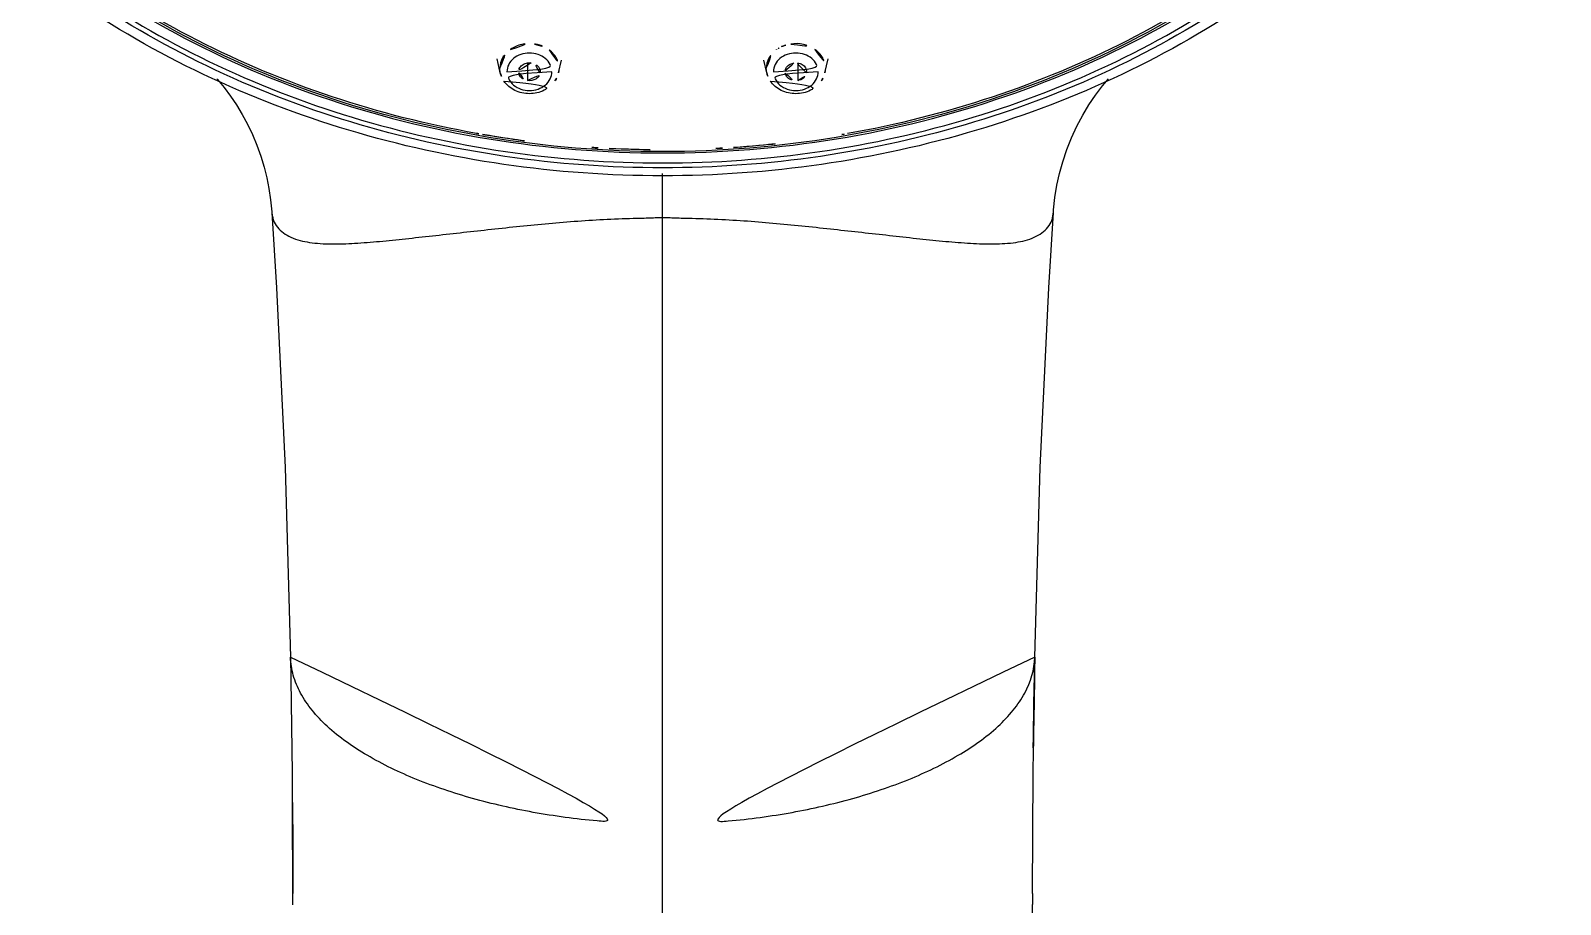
# Model space of a CAD drawing. Extents: x 16296660632 to 16296678186, y -37409619871 to -37409616409.
# Drawn here: x 16296676324.3 to 16296676388.1, y -37409616915.8 to -37409616879.3 of the extents above; entities that cross this region are included whole.
import ezdxf

# ---------------------------------------------------------------- set-up
doc = ezdxf.new("R2010")
doc.units = 0
doc.header["$LTSCALE"] = 10
doc.header["$MEASUREMENT"] = 0
doc.layers.get('0').update_dxf_attribs({"linetype": 'CONTINUOUS'})

msp = doc.modelspace()

# ---------------------------------------------------------------- linework, layer by layer
at = {"ltscale": 0.5}
for p, q in [((16296676343.92137, -37409616881.082024), (16296676343.79093, -37409616880.503563)), ((16296676345.04841, -37409616880.671227), (16296676345.056919, -37409616881.407181)), ((16296676346.34897, -37409616881.082024), (16296676346.46777, -37409616880.555229)), ((16296676355.034861, -37409616881.082024), (16296676354.9161, -37409616880.555382)), ((16296676356.335159, -37409616880.671219), (16296676356.326679, -37409616881.407219)), ((16296676357.46246, -37409616881.082024), (16296676357.59317, -37409616880.50235)), ((16296676343.92137, -37409616881.082024), (16296676343.900169, -37409616880.892311)), ((16296676346.37018, -37409616880.892311), (16296676346.34897, -37409616881.082024)), ((16296676355.034861, -37409616881.082024), (16296676355.013651, -37409616880.892311)), ((16296676357.48366, -37409616880.892311), (16296676357.46246, -37409616881.082024)), ((16296676350.691919, -37409616887.116943), (16296676350.691919, -37409616885.275108)), ((16296676334.387381, -37409616886.88192), (16296676334.389, -37409616886.910957)), ((16296676350.69191, -37409616912.40834), (16296676350.69191, -37409616887.116707)), ((16296676366.994869, -37409616886.910217), (16296676366.996469, -37409616886.881699)), ((16296676366.996059, -37409616886.880783), (16296676367.001909, -37409616886.798843)), ((16296676334.940189, -37409616897.544403), (16296676335.16828, -37409616905.449921)), ((16296676350.69191, -37409617002.493347), (16296676350.69191, -37409616912.408318)), ((16296676335.266279, -37409616915.779091), (16296676335.26646, -37409616915.304024)), ((16296676366.117371, -37409616915.302071), (16296676366.117531, -37409616915.762772))]:
    msp.add_line(p, q, dxfattribs=at)
for points in [[(16296676332.08956, -37409616881.328056), (16296676332.121241, -37409616881.363693), (16296676332.395201, -37409616881.698349), (16296676332.65967, -37409616882.051773), (16296676332.911449, -37409616882.422928), (16296676333.14926, -37409616882.813507), (16296676333.371731, -37409616883.225143), (16296676333.57773, -37409616883.657822), (16296676333.763849, -37409616884.105217), (16296676333.928379, -37409616884.563011), (16296676334.067341, -37409616885.018349), (16296676334.18022, -37409616885.464813), (16296676334.270149, -37409616885.910858), (16296676334.33942, -37409616886.373161), (16296676334.38777, -37409616886.880814)], [(16296676367.001909, -37409616886.798843), (16296676367.05682, -37409616886.276993), (16296676367.139071, -37409616885.772812), (16296676367.247061, -37409616885.281982), (16296676367.383381, -37409616884.789223), (16296676367.55311, -37409616884.282883), (16296676367.75001, -37409616883.786209), (16296676367.971609, -37409616883.305817), (16296676368.21398, -37409616882.849533), (16296676368.47492, -37409616882.418991), (16296676368.752769, -37409616882.011879), (16296676369.045839, -37409616881.626053), (16296676369.29575, -37409616881.327454)], [(16296676334.389, -37409616886.910957), (16296676334.583799, -37409616890.045776), (16296676334.940189, -37409616897.544403)], [(16296676366.215549, -37409616905.449944), (16296676366.44368, -37409616897.543159), (16296676366.800091, -37409616890.044601), (16296676366.994869, -37409616886.910217)], [(16296676335.168051, -37409616905.427467), (16296676335.240841, -37409616910.26992), (16296676335.26646, -37409616915.304024)], [(16296676366.117371, -37409616915.302071), (16296676366.142799, -37409616910.288727), (16296676366.21578, -37409616905.42746)], [(16296676368.373581, -37409617002.487137), (16296676367.717079, -37409616983.529266), (16296676367.1674, -37409616965.648277), (16296676366.726681, -37409616949.024971), (16296676366.3647, -37409616933.71521), (16296676366.134279, -37409616919.768913), (16296676366.116631, -37409616915.762604)]]:
    msp.add_lwpolyline(points, dxfattribs=at)
for centre, radius, start, end in [((16296676356.13727, -37409616881.081841), 1.191876, 125.30608574, 126.86220411), ((16296676356.16489, -37409616881.121902), 1.240529, 119.41433093, 125.27774204), ((16296676356.20056, -37409616881.185593), 1.313529, 112.0581414, 119.40523482), ((16296676350.58182, -37409616840.676773), 43.608783, 259.88966735, 260.23013377), ((16296676350.67016, -37409616840.101212), 44.190985, 260.24385927, 266.18921821), ((16296676350.727921, -37409616840.219383), 44.072143, 273.79052193, 279.72171596), ((16296676350.80044, -37409616840.667061), 43.618642, 279.72703384, 280.04400095), ((16296676350.68498, -37409616839.90995), 44.382809, 266.18649218, 267.12334024), ((16296676350.692011, -37409616839.743088), 44.549814, 267.12497742, 272.85707887), ((16296676350.698931, -37409616839.908501), 44.38426, 272.85882522, 273.80123711), ((16296675833.20842, -37409616915.337738), 502.05804, 0.00393419, 1.12874868), ((16296676863.697309, -37409616915.293541), 497.579943, 178.86644164, 180.00087426)]:
    msp.add_arc(centre, radius, start, end, dxfattribs=at)
for points, knots in [([(16296676313.24194, -37409616853.277657), (16296676313.24435, -37409616855.318176), (16296676313.74103, -37409616859.447807), (16296676315.92045, -37409616865.358871), (16296676319.439079, -37409616870.787323), (16296676325.80558, -37409616877.192719), (16296676336.31048, -37409616882.89595), (16296676345.852671, -37409616884.424713), (16296676350.691919, -37409616884.424713)], [0, 0, 0, 0, 0.113806667, 0.229468773, 0.348495803, 0.471769067, 0.730097622, 1, 1, 1, 1]), ([(16296676350.691919, -37409616884.424713), (16296676355.53116, -37409616884.424713), (16296676365.073351, -37409616882.89595), (16296676375.578251, -37409616877.192719), (16296676381.94475, -37409616870.787323), (16296676385.463381, -37409616865.358871), (16296676387.642811, -37409616859.447807), (16296676388.13949, -37409616855.318176), (16296676388.141899, -37409616853.277657)], [0, 0, 0, 0, 0.269902372, 0.52823093, 0.651504198, 0.770531231, 0.886193336, 1, 1, 1, 1]), ([(16296676387.991289, -37409616853.443382), (16296676387.977171, -37409616855.47551), (16296676387.46092, -37409616859.584801), (16296676385.266159, -37409616865.460159), (16296676381.748659, -37409616870.849602), (16296676377.05617, -37409616875.547348), (16296676371.375259, -37409616879.385468), (16296676364.92321, -37409616882.227928), (16296676357.94215, -37409616883.974648), (16296676350.6919, -37409616884.563873), (16296676343.44165, -37409616883.97464), (16296676336.46059, -37409616882.227913), (16296676330.008551, -37409616879.385452), (16296676324.32765, -37409616875.547333), (16296676319.63516, -37409616870.849586), (16296676316.11767, -37409616865.460152), (16296676313.92292, -37409616859.584793), (16296676313.40666, -37409616855.47551), (16296676313.39254, -37409616853.443382)], [0, 0, 0, 0, 0.056902678, 0.114722, 0.174187281, 0.23572481, 0.299427372, 0.365065973, 0.432148662, 0.500000175, 0.567851674, 0.634934326, 0.70057287, 0.764275364, 0.825812828, 0.885278051, 0.943097335, 1, 1, 1, 1]), ([(16296676342.926519, -37409616883.608368), (16296676340.88792, -37409616883.244858), (16296676336.893431, -37409616882.235611), (16296676331.25679, -37409616879.886711), (16296676326.170179, -37409616876.776314), (16296676321.78138, -37409616872.989769), (16296676318.218479, -37409616868.631554), (16296676315.589211, -37409616863.822937), (16296676313.976009, -37409616858.70504), (16296676313.612749, -37409616855.173752), (16296676313.612749, -37409616853.424057)], [0, 0, 0, 0, 0.136191565, 0.269852296, 0.400171052, 0.526672075, 0.649292752, 0.768430235, 0.884925007, 1, 1, 1, 1]), ([(16296676387.77108, -37409616853.424057), (16296676387.77108, -37409616855.175537), (16296676387.40708, -37409616858.710457), (16296676385.790661, -37409616863.833221), (16296676383.15626, -37409616868.645752), (16296676379.586611, -37409616873.006577), (16296676375.18985, -37409616876.794113), (16296676370.094561, -37409616879.903648), (16296676364.44912, -37409616882.249657), (16296676360.44898, -37409616883.255669), (16296676358.4077, -37409616883.617218)], [0, 0, 0, 0, 0.115065643, 0.231551059, 0.350683195, 0.473304915, 0.599812467, 0.730139966, 0.863807466, 1, 1, 1, 1]), ([(16296676375.138109, -37409616877.626404), (16296676373.42123, -37409616878.827713), (16296676369.73171, -37409616880.970772), (16296676361.659691, -37409616884.09301), (16296676350.69208, -37409616885.681221), (16296676339.72448, -37409616884.093086), (16296676331.65251, -37409616880.970947), (16296676327.963011, -37409616878.827957), (16296676326.246149, -37409616877.626709)], [0, 0, 0, 0, 0.121444455, 0.245973325, 0.500002408, 0.754030015, 0.878557254, 1, 1, 1, 1]), ([(16296676326.36408, -37409616877.44416), (16296676328.071341, -37409616878.64196), (16296676331.741421, -37409616880.778976), (16296676339.77404, -37409616883.89267), (16296676350.69169, -37409616885.476639), (16296676361.609329, -37409616883.892776), (16296676369.641911, -37409616880.779221), (16296676373.311979, -37409616878.642281), (16296676375.019239, -37409616877.444527)], [0, 0, 0, 0, 0.121432364, 0.245959212, 0.500002303, 0.754043975, 0.878569257, 1, 1, 1, 1]), ([(16296676375.343769, -37409616877.981247), (16296676373.603081, -37409616879.180771), (16296676369.871361, -37409616881.318787), (16296676361.72958, -37409616884.430847), (16296676350.691919, -37409616886.013344), (16296676339.654261, -37409616884.430847), (16296676331.51248, -37409616881.318787), (16296676327.78076, -37409616879.180779), (16296676326.04007, -37409616877.981262)], [0, 0, 0, 0, 0.121645181, 0.24619974, 0.500000106, 0.753800399, 0.878354866, 1, 1, 1, 1]), ([(16296676344.34133, -37409616880.104698), (16296676344.48254, -37409616880.00605), (16296676344.814671, -37409616879.865837), (16296676345.173349, -37409616879.853897), (16296676345.34963, -37409616879.879784)], [0, 0, 0, 0, 0.491569293, 1, 1, 1, 1]), ([(16296676345.34963, -37409616879.879784), (16296676345.40588, -37409616879.888031), (16296676345.622761, -37409616879.932838), (16296676345.82991, -37409616880.029533), (16296676345.96155, -37409616880.128242)], [0, 0, 0, 0, 0.25680866, 1, 1, 1, 1]), ([(16296676345.96155, -37409616880.128242), (16296676346.083969, -37409616880.220039), (16296676346.29096, -37409616880.447647), (16296676346.37018, -37409616880.748444), (16296676346.37018, -37409616880.892311)], [0, 0, 0, 0, 0.515382057, 1, 1, 1, 1]), ([(16296676356.034201, -37409616879.879784), (16296676356.21048, -37409616879.853897), (16296676356.56916, -37409616879.865837), (16296676356.901291, -37409616880.00605), (16296676357.0425, -37409616880.104698)], [0, 0, 0, 0, 0.508430719, 1, 1, 1, 1]), ([(16296676357.0425, -37409616880.104698), (16296676357.17371, -37409616880.196358), (16296676357.397091, -37409616880.4282), (16296676357.48366, -37409616880.742416), (16296676357.48366, -37409616880.892311)], [0, 0, 0, 0, 0.516378389, 1, 1, 1, 1]), ([(16296676343.900169, -37409616880.892311), (16296676343.900169, -37409616880.742416), (16296676343.98674, -37409616880.4282), (16296676344.210119, -37409616880.196358), (16296676344.34133, -37409616880.104698)], [0, 0, 0, 0, 0.483621602, 1, 1, 1, 1]), ([(16296676344.197929, -37409616881.038261), (16296676344.197929, -37409616880.935913), (16296676344.250469, -37409616880.722656), (16296676344.465, -37409616880.464531), (16296676344.775101, -37409616880.296494), (16296676345.13512, -37409616880.23835), (16296676345.495159, -37409616880.296463), (16296676345.805309, -37409616880.4645), (16296676346.01988, -37409616880.722641), (16296676346.072411, -37409616880.935913), (16296676346.072411, -37409616881.038261)], [0, 0, 0, 0, 0.114310105, 0.235124067, 0.364641692, 0.499979657, 0.635320228, 0.764859836, 0.885692229, 1, 1, 1, 1]), ([(16296676345.21332, -37409616880.669319), (16296676345.145229, -37409616880.65947), (16296676345.00655, -37409616880.665451), (16296676344.82373, -37409616880.749763), (16296676344.70005, -37409616880.896713), (16296676344.680479, -37409616881.021011), (16296676344.687759, -37409616881.078033)], [0, 0, 0, 0, 0.271401088, 0.53232204, 0.773216372, 1, 1, 1, 1]), ([(16296676345.581039, -37409616881.088753), (16296676345.58869, -37409616881.041817), (16296676345.581579, -37409616880.940979), (16296676345.476521, -37409616880.759682), (16296676345.31934, -37409616880.684883), (16296676345.21332, -37409616880.669319)], [0, 0, 0, 0, 0.232984684, 0.474928085, 1, 1, 1, 1]), ([(16296676355.013651, -37409616880.892311), (16296676355.013651, -37409616880.748444), (16296676355.092871, -37409616880.447647), (16296676355.29986, -37409616880.220039), (16296676355.422279, -37409616880.128242)], [0, 0, 0, 0, 0.484617934, 1, 1, 1, 1]), ([(16296676355.31142, -37409616881.038261), (16296676355.31142, -37409616880.935913), (16296676355.36396, -37409616880.722649), (16296676355.578501, -37409616880.464523), (16296676355.888611, -37409616880.296478), (16296676356.248619, -37409616880.23835), (16296676356.60865, -37409616880.296463), (16296676356.918791, -37409616880.464493), (16296676357.13335, -37409616880.722633), (16296676357.1859, -37409616880.935913), (16296676357.1859, -37409616881.038261)], [0, 0, 0, 0, 0.114312006, 0.235129985, 0.364650407, 0.499988885, 0.63532732, 0.764854047, 0.885682873, 1, 1, 1, 1]), ([(16296676356.170521, -37409616880.669319), (16296676356.064409, -37409616880.68512), (16296676355.907, -37409616880.759804), (16296676355.802059, -37409616880.941513), (16296676355.795139, -37409616881.042473), (16296676355.8029, -37409616881.089447)], [0, 0, 0, 0, 0.525050837, 0.766981603, 1, 1, 1, 1]), ([(16296676356.695921, -37409616881.079247), (16296676356.70343, -37409616881.022163), (16296676356.684259, -37409616880.897591), (16296676356.56068, -37409616880.750107), (16296676356.377649, -37409616880.665573), (16296676356.238701, -37409616880.659309), (16296676356.170521, -37409616880.669319)], [0, 0, 0, 0, 0.226773389, 0.467619572, 0.728544008, 1, 1, 1, 1]), ([(16296676344.070431, -37409616881.423592), (16296676344.18251, -37409616881.58918), (16296676344.514391, -37409616881.863403), (16296676345.136909, -37409616881.998108), (16296676345.759041, -37409616881.861938), (16296676346.09009, -37409616881.586884), (16296676346.201651, -37409616881.421043)], [0, 0, 0, 0, 0.244705046, 0.500077808, 0.755397943, 1, 1, 1, 1]), ([(16296676346.072411, -37409616881.038261), (16296676346.072411, -37409616881.14061), (16296676346.019871, -37409616881.353867), (16296676345.80533, -37409616881.612), (16296676345.49523, -37409616881.780037), (16296676345.13521, -37409616881.838173), (16296676344.775181, -37409616881.78006), (16296676344.46505, -37409616881.612022), (16296676344.250481, -37409616881.353889), (16296676344.197929, -37409616881.140617), (16296676344.197929, -37409616881.038261)], [0, 0, 0, 0, 0.114312006, 0.235129985, 0.364650407, 0.499988885, 0.63532732, 0.764854047, 0.885682873, 1, 1, 1, 1]), ([(16296676344.687759, -37409616881.078033), (16296676344.698151, -37409616881.159462), (16296676344.79501, -37409616881.324364), (16296676344.96623, -37409616881.393661), (16296676345.056919, -37409616881.407181)], [0, 0, 0, 0, 0.472380076, 1, 1, 1, 1]), ([(16296676345.056919, -37409616881.407181), (16296676345.1723, -37409616881.424141), (16296676345.35887, -37409616881.391373), (16296676345.52869, -37409616881.240463), (16296676345.572821, -37409616881.139214), (16296676345.581039, -37409616881.088753)], [0, 0, 0, 0, 0.524213167, 0.770178699, 1, 1, 1, 1]), ([(16296676355.18391, -37409616881.423592), (16296676355.296, -37409616881.58918), (16296676355.627871, -37409616881.863403), (16296676356.250389, -37409616881.998108), (16296676356.87252, -37409616881.861938), (16296676357.203581, -37409616881.586884), (16296676357.31513, -37409616881.421043)], [0, 0, 0, 0, 0.244705046, 0.500077808, 0.755397943, 1, 1, 1, 1]), ([(16296676357.1859, -37409616881.038261), (16296676357.1859, -37409616881.14061), (16296676357.13336, -37409616881.353867), (16296676356.918819, -37409616881.612), (16296676356.608709, -37409616881.780037), (16296676356.24869, -37409616881.838173), (16296676355.88866, -37409616881.78006), (16296676355.578529, -37409616881.612022), (16296676355.36396, -37409616881.353889), (16296676355.31142, -37409616881.140617), (16296676355.31142, -37409616881.038261)], [0, 0, 0, 0, 0.114312006, 0.235129985, 0.364650407, 0.499988885, 0.63532732, 0.764854047, 0.885682873, 1, 1, 1, 1]), ([(16296676355.8029, -37409616881.089447), (16296676355.81123, -37409616881.139816), (16296676355.855471, -37409616881.240837), (16296676356.0252, -37409616881.391434), (16296676356.21142, -37409616881.423866), (16296676356.326679, -37409616881.407219)], [0, 0, 0, 0, 0.229824149, 0.475798094, 1, 1, 1, 1]), ([(16296676356.326679, -37409616881.407219), (16296676356.417231, -37409616881.393944), (16296676356.5881, -37409616881.324654), (16296676356.685221, -37409616881.1605), (16296676356.695921, -37409616881.079247)], [0, 0, 0, 0, 0.527565096, 1, 1, 1, 1]), ([(16296676334.39015, -37409616886.909393), (16296676334.39567, -37409616886.96521), (16296676334.41486, -37409616887.075073), (16296676334.4673, -37409616887.290909), (16296676334.61521, -37409616887.535454), (16296676334.8701, -37409616887.772797), (16296676335.31175, -37409616888.022598), (16296676335.993509, -37409616888.182266), (16296676336.889151, -37409616888.232758), (16296676337.865499, -37409616888.195503), (16296676338.900299, -37409616888.11377), (16296676339.98032, -37409616888.002953), (16296676341.484091, -37409616887.833389), (16296676343.422859, -37409616887.616898), (16296676345.394501, -37409616887.407097), (16296676347.005341, -37409616887.268387), (16296676348.229719, -37409616887.189827), (16296676349.25457, -37409616887.153511), (16296676350.075769, -37409616887.133797), (16296676350.48646, -37409616887.117752), (16296676350.69191, -37409616887.116943)], [0, 0, 0, 0, 0.00992564, 0.019706994, 0.039157841, 0.059352946, 0.080795109, 0.128199907, 0.181452914, 0.239382303, 0.300877657, 0.365109313, 0.431452034, 0.568621293, 0.710258997, 0.782237089, 0.854659847, 0.927301902, 0.963649999, 1, 1, 1, 1]), ([(16296676350.691919, -37409616887.1166), (16296676350.897369, -37409616887.117409), (16296676351.30806, -37409616887.133453), (16296676352.129259, -37409616887.153152), (16296676353.1541, -37409616887.189461), (16296676354.378481, -37409616887.26799), (16296676355.989321, -37409616887.406662), (16296676357.96097, -37409616887.616402), (16296676359.899731, -37409616887.832809), (16296676361.403509, -37409616888.002296), (16296676362.48353, -37409616888.113068), (16296676363.51833, -37409616888.19474), (16296676364.49469, -37409616888.231941), (16296676365.39035, -37409616888.181389), (16296676366.072109, -37409616888.021683), (16296676366.513769, -37409616887.771858), (16296676366.768669, -37409616887.534492), (16296676366.91658, -37409616887.28994), (16296676366.96903, -37409616887.074089), (16296676366.98822, -37409616886.964233), (16296676366.99374, -37409616886.908401)], [0, 0, 0, 0, 0.036349865, 0.072697818, 0.145339559, 0.217761917, 0.289739516, 0.431376059, 0.568544065, 0.634886175, 0.699117307, 0.760612327, 0.818541727, 0.871795349, 0.919201629, 0.940644842, 0.960841023, 0.980292722, 0.990074285, 1, 1, 1, 1]), ([(16296676335.1686, -37409616905.450653), (16296676335.175699, -37409616905.705963), (16296676335.25769, -37409616906.228348), (16296676335.572519, -37409616906.979927), (16296676336.062571, -37409616907.69474), (16296676336.950239, -37409616908.622147), (16296676338.403379, -37409616909.635773), (16296676340.458731, -37409616910.614853), (16296676342.7899, -37409616911.394676), (16296676345.31546, -37409616911.968033), (16296676347.97015, -37409616912.324997), (16296676349.779711, -37409616912.40831), (16296676350.69191, -37409616912.40831)], [0, 0, 0, 0, 0.042123747, 0.086153986, 0.133331409, 0.184251652, 0.297166008, 0.423034652, 0.5587759, 0.701717655, 0.849555505, 1, 1, 1, 1]), ([(16296676366.215549, -37409616905.449944), (16296676366.205191, -37409616905.96862), (16296676365.953791, -37409616906.774529), (16296676365.32163, -37409616907.693268), (16296676364.433611, -37409616908.621803), (16296676362.98143, -37409616909.635429), (16296676360.925791, -37409616910.61454), (16296676358.59454, -37409616911.394531), (16296676356.068729, -37409616911.967987), (16296676353.413851, -37409616912.325027), (16296676351.60416, -37409616912.40831), (16296676350.69191, -37409616912.40834)], [0, 0, 0, 0, 0.085609412, 0.132817504, 0.183754107, 0.296713469, 0.422661458, 0.558491543, 0.701528428, 0.849463021, 1, 1, 1, 1])]:
    msp.add_open_spline(points, degree=3, knots=knots, dxfattribs=at)
for points in [[(16296676355.70727, -37409616879.968208), (16296676355.81188, -37409616879.925774), (16296676355.922501, -37409616879.896172), (16296676356.034201, -37409616879.879784)], [(16296676343.92137, -37409616881.082024), (16296676343.9487, -37409616881.203201), (16296676344.00079, -37409616881.320717), (16296676344.070431, -37409616881.423592)], [(16296676346.201651, -37409616881.421043), (16296676346.270411, -37409616881.318787), (16296676346.321871, -37409616881.202217), (16296676346.34897, -37409616881.082024)], [(16296676355.034861, -37409616881.082024), (16296676355.06218, -37409616881.203201), (16296676355.114269, -37409616881.320717), (16296676355.18391, -37409616881.423592)], [(16296676357.31513, -37409616881.421043), (16296676357.3839, -37409616881.318787), (16296676357.43535, -37409616881.202217), (16296676357.46246, -37409616881.082024)]]:
    msp.add_open_spline(points, degree=3, dxfattribs=at)

doc.saveas('drawing.dxf')
